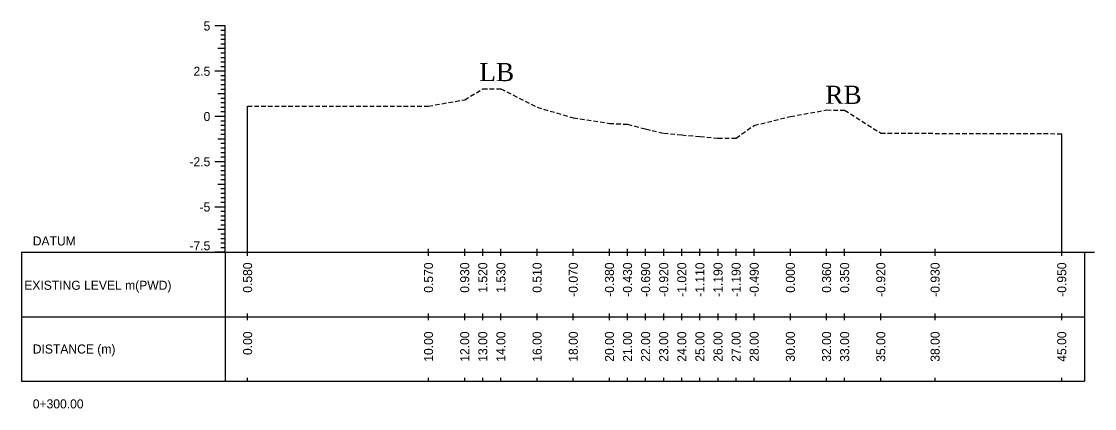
# Model space of a CAD drawing. Header units: inches. Extents: x -603 to 646, y -2572 to -1030.
# Drawn here: x 341.7 to 401, y -1463.4 to -1442.1 of the extents above; entities that cross this region are included whole.
import ezdxf
from ezdxf.enums import TextEntityAlignment as Align

# ---------------------------------------------------------------- set-up
doc = ezdxf.new("R2010")
doc.units = ezdxf.units.IN
doc.header["$MEASUREMENT"] = 0
doc.linetypes.add('HIDDEN', pattern=[0.375, 0.25, -0.125])
doc.layers.add('CS_Drawing', color=7, linetype='Continuous')
doc.layers.add('GL', color=3, linetype='HIDDEN')
doc.styles.add('romans', font='romans.shx')

msp = doc.modelspace()

# ---------------------------------------------------------------- linework, layer by layer
at = {"layer": 'CS_Drawing'}
for p, q in [((352.954, -1442.311), (352.391, -1442.311)), ((352.954, -1442.311), (352.56, -1442.311)), ((352.954, -1442.311), (352.729, -1442.311)), ((352.954, -1454.811), (352.954, -1442.311)), ((352.954, -1442.561), (352.729, -1442.561)), ((352.954, -1442.811), (352.729, -1442.811)), ((352.954, -1443.061), (352.729, -1443.061)), ((352.954, -1443.561), (352.56, -1443.561)), ((352.954, -1443.311), (352.729, -1443.311)), ((352.954, -1443.561), (352.729, -1443.561)), ((352.954, -1443.811), (352.729, -1443.811)), ((352.954, -1444.061), (352.729, -1444.061)), ((352.954, -1444.811), (352.391, -1444.811)), ((352.954, -1444.811), (352.56, -1444.811)), ((352.954, -1444.311), (352.729, -1444.311)), ((352.954, -1444.561), (352.729, -1444.561)), ((352.954, -1444.811), (352.729, -1444.811)), ((352.954, -1445.061), (352.729, -1445.061)), ((352.954, -1445.311), (352.729, -1445.311)), ((352.954, -1445.561), (352.729, -1445.561)), ((352.954, -1445.811), (352.729, -1445.811)), ((352.954, -1446.061), (352.56, -1446.061)), ((352.954, -1446.061), (352.729, -1446.061)), ((352.954, -1446.311), (352.729, -1446.311)), ((352.954, -1446.561), (352.729, -1446.561)), ((352.954, -1446.811), (352.729, -1446.811)), ((352.954, -1447.061), (352.729, -1447.061)), ((354.204, -1454.811), (354.204, -1446.731)), ((352.954, -1447.311), (352.391, -1447.311)), ((352.954, -1447.311), (352.56, -1447.311)), ((352.954, -1447.311), (352.729, -1447.311)), ((352.954, -1447.561), (352.729, -1447.561)), ((352.954, -1447.811), (352.729, -1447.811)), ((352.954, -1448.061), (352.729, -1448.061)), ((352.954, -1448.311), (352.729, -1448.311)), ((399.204, -1454.811), (399.204, -1448.261)), ((352.954, -1448.561), (352.56, -1448.561)), ((352.954, -1448.561), (352.729, -1448.561)), ((352.954, -1448.811), (352.729, -1448.811)), ((352.954, -1449.061), (352.729, -1449.061)), ((352.954, -1449.311), (352.729, -1449.311)), ((352.954, -1449.561), (352.729, -1449.561)), ((352.954, -1449.811), (352.391, -1449.811)), ((352.954, -1449.811), (352.56, -1449.811)), ((352.954, -1449.811), (352.729, -1449.811)), ((352.954, -1450.061), (352.729, -1450.061)), ((352.954, -1450.311), (352.729, -1450.311)), ((352.954, -1450.561), (352.729, -1450.561)), ((352.954, -1451.061), (352.56, -1451.061)), ((352.954, -1450.811), (352.729, -1450.811)), ((352.954, -1451.061), (352.729, -1451.061)), ((352.954, -1451.311), (352.729, -1451.311)), ((352.954, -1451.561), (352.729, -1451.561)), ((352.954, -1451.811), (352.729, -1451.811)), ((352.954, -1452.311), (352.391, -1452.311)), ((352.954, -1452.311), (352.56, -1452.311)), ((352.954, -1452.061), (352.729, -1452.061)), ((352.954, -1452.311), (352.729, -1452.311)), ((352.954, -1452.561), (352.729, -1452.561)), ((352.954, -1452.811), (352.729, -1452.811)), ((352.954, -1453.061), (352.729, -1453.061)), ((352.954, -1453.561), (352.56, -1453.561)), ((352.954, -1453.311), (352.729, -1453.311)), ((352.954, -1453.561), (352.729, -1453.561)), ((352.954, -1453.811), (352.729, -1453.811)), ((352.954, -1454.061), (352.729, -1454.061)), ((352.954, -1454.311), (352.729, -1454.311)), ((341.704, -1454.811), (352.954, -1454.811)), ((341.704, -1454.811), (341.704, -1461.936)), ((352.954, -1454.811), (352.391, -1454.811)), ((352.954, -1454.811), (352.56, -1454.811)), ((352.954, -1454.561), (352.729, -1454.561)), ((352.954, -1454.811), (352.729, -1454.811)), ((352.954, -1454.811), (400.454, -1454.811)), ((352.954, -1454.811), (352.954, -1461.936)), ((354.204, -1454.999), (354.204, -1454.624)), ((364.204, -1454.999), (364.204, -1454.624)), ((366.204, -1454.999), (366.204, -1454.624)), ((367.204, -1454.999), (367.204, -1454.624)), ((368.204, -1454.999), (368.204, -1454.624)), ((370.204, -1454.999), (370.204, -1454.624)), ((372.204, -1454.999), (372.204, -1454.624)), ((374.204, -1454.999), (374.204, -1454.624)), ((375.204, -1454.999), (375.204, -1454.624)), ((376.204, -1454.999), (376.204, -1454.624)), ((377.204, -1454.999), (377.204, -1454.624)), ((378.204, -1454.999), (378.204, -1454.624)), ((379.204, -1454.999), (379.204, -1454.624)), ((380.204, -1454.999), (380.204, -1454.624)), ((381.204, -1454.999), (381.204, -1454.624)), ((382.204, -1454.999), (382.204, -1454.624)), ((384.204, -1454.999), (384.204, -1454.624)), ((386.204, -1454.999), (386.204, -1454.624)), ((387.204, -1454.999), (387.204, -1454.624)), ((389.204, -1454.999), (389.204, -1454.624)), ((392.204, -1454.999), (392.204, -1454.624)), ((399.204, -1454.999), (399.204, -1454.624)), ((400.454, -1454.811), (401.016, -1454.811)), ((400.454, -1454.811), (400.847, -1454.811)), ((400.454, -1454.811), (400.679, -1454.811)), ((400.454, -1454.811), (400.454, -1461.936)), ((341.704, -1458.374), (352.954, -1458.374)), ((352.954, -1458.374), (400.454, -1458.374)), ((352.954, -1458.374), (400.454, -1458.374)), ((354.204, -1458.561), (354.204, -1458.186)), ((364.204, -1458.561), (364.204, -1458.186)), ((366.204, -1458.561), (366.204, -1458.186)), ((367.204, -1458.561), (367.204, -1458.186)), ((368.204, -1458.561), (368.204, -1458.186)), ((370.204, -1458.561), (370.204, -1458.186)), ((372.204, -1458.561), (372.204, -1458.186)), ((374.204, -1458.561), (374.204, -1458.186)), ((375.204, -1458.561), (375.204, -1458.186)), ((376.204, -1458.561), (376.204, -1458.186)), ((377.204, -1458.561), (377.204, -1458.186)), ((378.204, -1458.561), (378.204, -1458.186)), ((379.204, -1458.561), (379.204, -1458.186)), ((380.204, -1458.561), (380.204, -1458.186)), ((381.204, -1458.561), (381.204, -1458.186)), ((382.204, -1458.561), (382.204, -1458.186)), ((384.204, -1458.561), (384.204, -1458.186)), ((386.204, -1458.561), (386.204, -1458.186)), ((387.204, -1458.561), (387.204, -1458.186)), ((389.204, -1458.561), (389.204, -1458.186)), ((392.204, -1458.561), (392.204, -1458.186)), ((399.204, -1458.561), (399.204, -1458.186)), ((341.704, -1461.936), (352.954, -1461.936)), ((352.954, -1461.936), (400.454, -1461.936)), ((354.204, -1461.936), (354.204, -1461.749)), ((364.204, -1461.936), (364.204, -1461.749)), ((366.204, -1461.936), (366.204, -1461.749)), ((367.204, -1461.936), (367.204, -1461.749)), ((368.204, -1461.936), (368.204, -1461.749)), ((370.204, -1461.936), (370.204, -1461.749)), ((372.204, -1461.936), (372.204, -1461.749)), ((374.204, -1461.936), (374.204, -1461.749)), ((375.204, -1461.936), (375.204, -1461.749)), ((376.204, -1461.936), (376.204, -1461.749)), ((377.204, -1461.936), (377.204, -1461.749)), ((378.204, -1461.936), (378.204, -1461.749)), ((379.204, -1461.936), (379.204, -1461.749)), ((380.204, -1461.936), (380.204, -1461.749)), ((381.204, -1461.936), (381.204, -1461.749)), ((382.204, -1461.936), (382.204, -1461.749)), ((384.204, -1461.936), (384.204, -1461.749)), ((386.204, -1461.936), (386.204, -1461.749)), ((387.204, -1461.936), (387.204, -1461.749)), ((389.204, -1461.936), (389.204, -1461.749)), ((392.204, -1461.936), (392.204, -1461.749)), ((399.204, -1461.936), (399.204, -1461.749))]:
    msp.add_line(p, q, dxfattribs=at)
at = {"layer": 'GL'}
msp.add_lwpolyline([(354.204, -1446.731), (364.204, -1446.741), (366.204, -1446.381), (367.204, -1445.791), (368.204, -1445.781), (370.204, -1446.801), (372.204, -1447.381), (374.204, -1447.691), (375.204, -1447.741), (376.204, -1448.001), (377.204, -1448.231), (378.204, -1448.331), (379.204, -1448.421), (380.204, -1448.501), (381.204, -1448.501), (382.204, -1447.801), (384.204, -1447.311), (386.204, -1446.951), (387.204, -1446.961), (389.204, -1448.231), (392.204, -1448.241), (399.204, -1448.261)], dxfattribs=at)

# ---------------------------------------------------------------- texts
at = {"char_height": 1, "width": 4.19433, "attachment_point": 1, "style": 'romans'}
for s, insert in [('{\\fTimes New Roman|b0|i0|c0|p18;LB}', (367.008, -1444.357)), ('{\\fTimes New Roman|b0|i0|c0|p18;RB}', (386.129, -1445.611))]:
    msp.add_mtext(s, dxfattribs=dict(at, insert=insert))
at = {"layer": 'CS_Drawing'}
for s, p in [('5', (352.141, -1442.311)), ('2.5', (352.141, -1444.811)), ('0', (352.141, -1447.311)), ('-2.5', (352.141, -1449.811)), ('-5', (352.141, -1452.311))]:
    msp.add_text(s, height=0.5, dxfattribs=at).set_placement(p, align=Align.MIDDLE_RIGHT)
for s, p in [('DATUM', (342.329, -1454.186)), ('EXISTING LEVEL m(PWD)', (341.859, -1456.634)), ('DISTANCE (m)', (342.329, -1460.155)), ('0+300.00', (342.329, -1463.186))]:
    msp.add_text(s, height=0.5, dxfattribs=at).set_placement(p, align=Align.MIDDLE_LEFT)
msp.add_text('-7.5', height=0.5, dxfattribs=at).set_placement((352.141, -1454.699), align=Align.RIGHT)
for s, p in [('0.580', (354.204, -1455.374)), ('0.570', (364.204, -1455.374)), ('0.930', (366.204, -1455.374)), ('1.520', (367.204, -1455.374)), ('1.530', (368.204, -1455.374)), ('0.510', (370.204, -1455.374)), ('-0.070', (372.204, -1455.374)), ('-0.380', (374.204, -1455.374)), ('-0.430', (375.204, -1455.374)), ('-0.690', (376.204, -1455.374)), ('-0.920', (377.204, -1455.374)), ('-1.020', (378.204, -1455.374)), ('-1.110', (379.204, -1455.374)), ('-1.190', (380.204, -1455.374)), ('-1.190', (381.204, -1455.374)), ('-0.490', (382.204, -1455.374)), ('0.000', (384.204, -1455.374)), ('0.360', (386.204, -1455.374)), ('0.350', (387.204, -1455.374)), ('-0.920', (389.204, -1455.374)), ('-0.930', (392.204, -1455.374)), ('-0.950', (399.204, -1455.374)), ('0.00', (354.204, -1459.186)), ('10.00', (364.204, -1459.186)), ('12.00', (366.204, -1459.186)), ('13.00', (367.204, -1459.186)), ('14.00', (368.204, -1459.186)), ('16.00', (370.204, -1459.186)), ('18.00', (372.204, -1459.186)), ('20.00', (374.204, -1459.186)), ('21.00', (375.204, -1459.186)), ('22.00', (376.204, -1459.186)), ('23.00', (377.204, -1459.186)), ('24.00', (378.204, -1459.186)), ('25.00', (379.204, -1459.186)), ('26.00', (380.204, -1459.186)), ('27.00', (381.204, -1459.186)), ('28.00', (382.204, -1459.186)), ('30.00', (384.204, -1459.186)), ('32.00', (386.204, -1459.186)), ('33.00', (387.204, -1459.186)), ('35.00', (389.204, -1459.186)), ('38.00', (392.204, -1459.186)), ('45.00', (399.204, -1459.186))]:
    msp.add_text(s, height=0.5, rotation=90, dxfattribs=at).set_placement(p, align=Align.MIDDLE_RIGHT)

doc.saveas('drawing.dxf')
